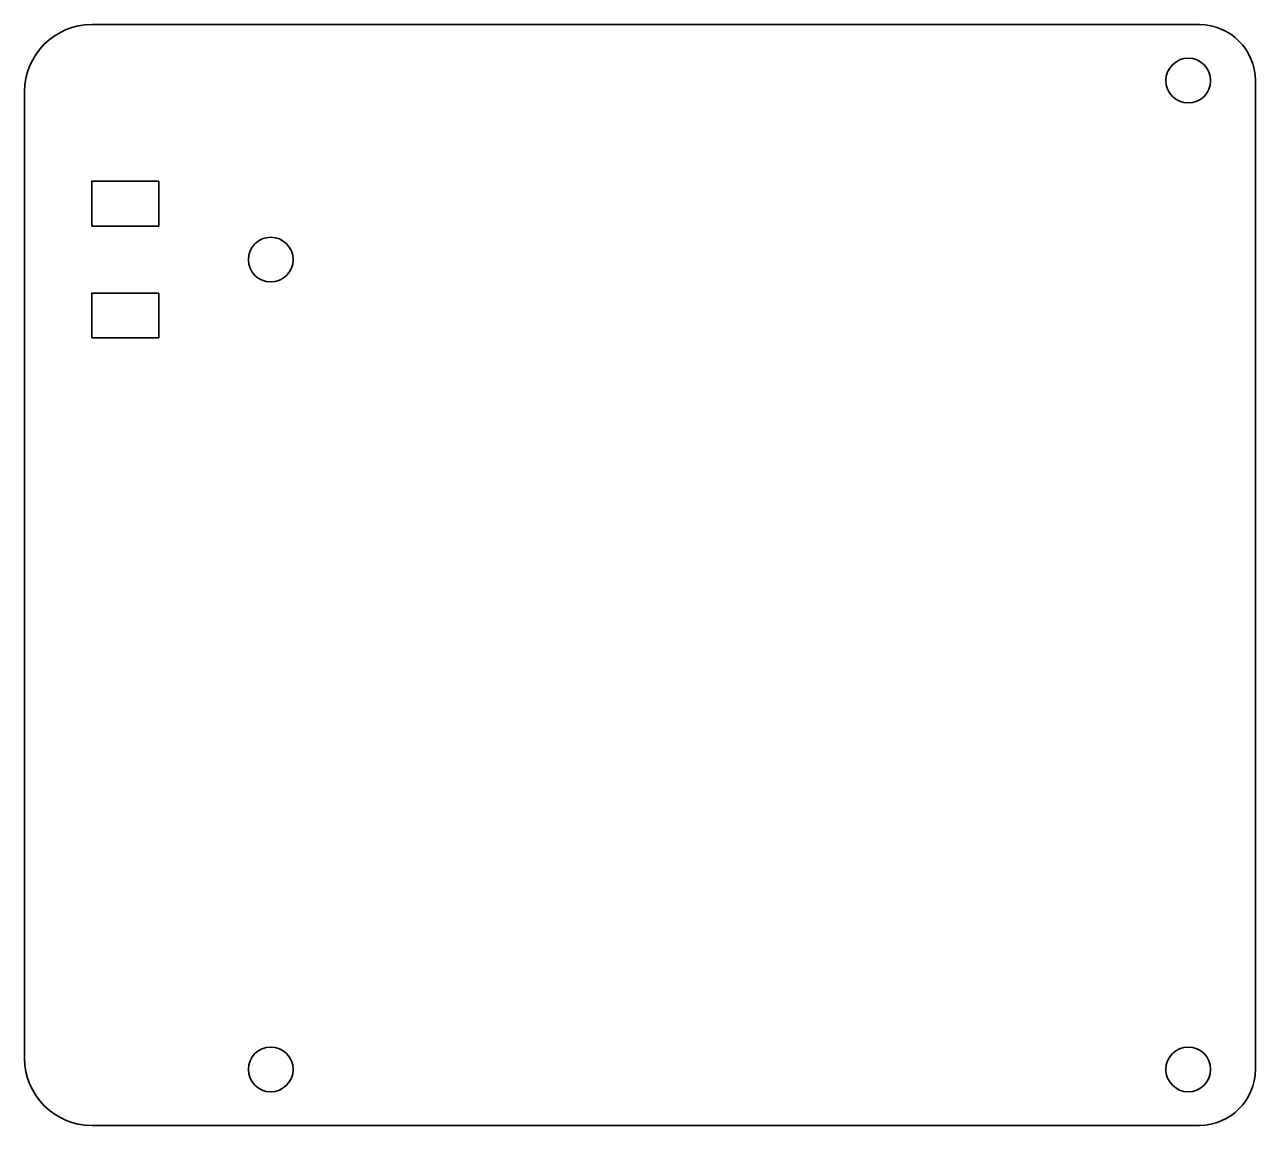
# Model space of a CAD drawing. Header units: millimetres. Extents: x 52 to 162, y 135 to 233.
import ezdxf

# ---------------------------------------------------------------- set-up
doc = ezdxf.new("R2010")
doc.units = ezdxf.units.MM
doc.header["$LTSCALE"] = 0.75
doc.layers.add('Visible', color=7, linetype='Continuous', lineweight=35)

msp = doc.modelspace()

# ---------------------------------------------------------------- linework, layer by layer
at = {"layer": 'Visible'}
for p, q in [((157.32302, 233.051526, 1.5), (58.32302, 233.051526, 1.5)), ((162.32302, 139.678597, 1.5), (162.32302, 228.051526, 1.5)), ((52.32302, 227.051526, 1.5), (52.32302, 140.678597, 1.5)), ((58.32302, 219.051526, 1.5), (64.32302, 219.051526, 1.5)), ((58.32302, 215.051526, 1.5), (58.32302, 219.051526, 1.5)), ((64.32302, 219.051526, 1.5), (64.32302, 215.051526, 1.5)), ((64.32302, 215.051526, 1.5), (58.32302, 215.051526, 1.5)), ((58.32302, 209.051526, 1.5), (64.32302, 209.051526, 1.5)), ((58.32302, 205.051526, 1.5), (58.32302, 209.051526, 1.5)), ((64.32302, 209.051526, 1.5), (64.32302, 205.051526, 1.5)), ((64.32302, 205.051526, 1.5), (58.32302, 205.051526, 1.5)), ((58.32302, 134.678597, 1.5), (157.32302, 134.678597, 1.5))]:
    msp.add_line(p, q, dxfattribs=at)
at = {"layer": 'Visible', "extrusion": (0, 0, -1)}
for centre in [(-156.32302, 228.051526, -1.5), (-74.323021, 212.051526, -1.5), (-74.323021, 139.678597, -1.5), (-156.32302, 139.678597, -1.5)]:
    msp.add_circle(centre, 2, dxfattribs=at)
at = {"layer": 'Visible'}
for centre, radius, start, end in [((58.32302, 227.051526, 1.5), 6, 90, 180), ((157.32302, 228.051526, 1.5), 5, 0, 90), ((58.32302, 140.678597, 1.5), 6, 180, 270), ((157.32302, 139.678597, 1.5), 5, 270, 0)]:
    msp.add_arc(centre, radius, start, end, dxfattribs=at)

doc.saveas('drawing.dxf')
